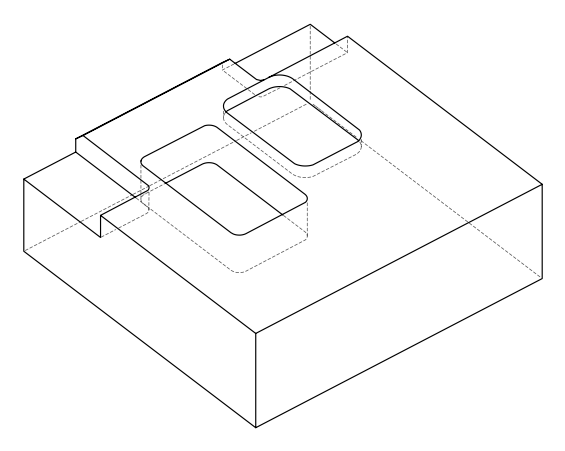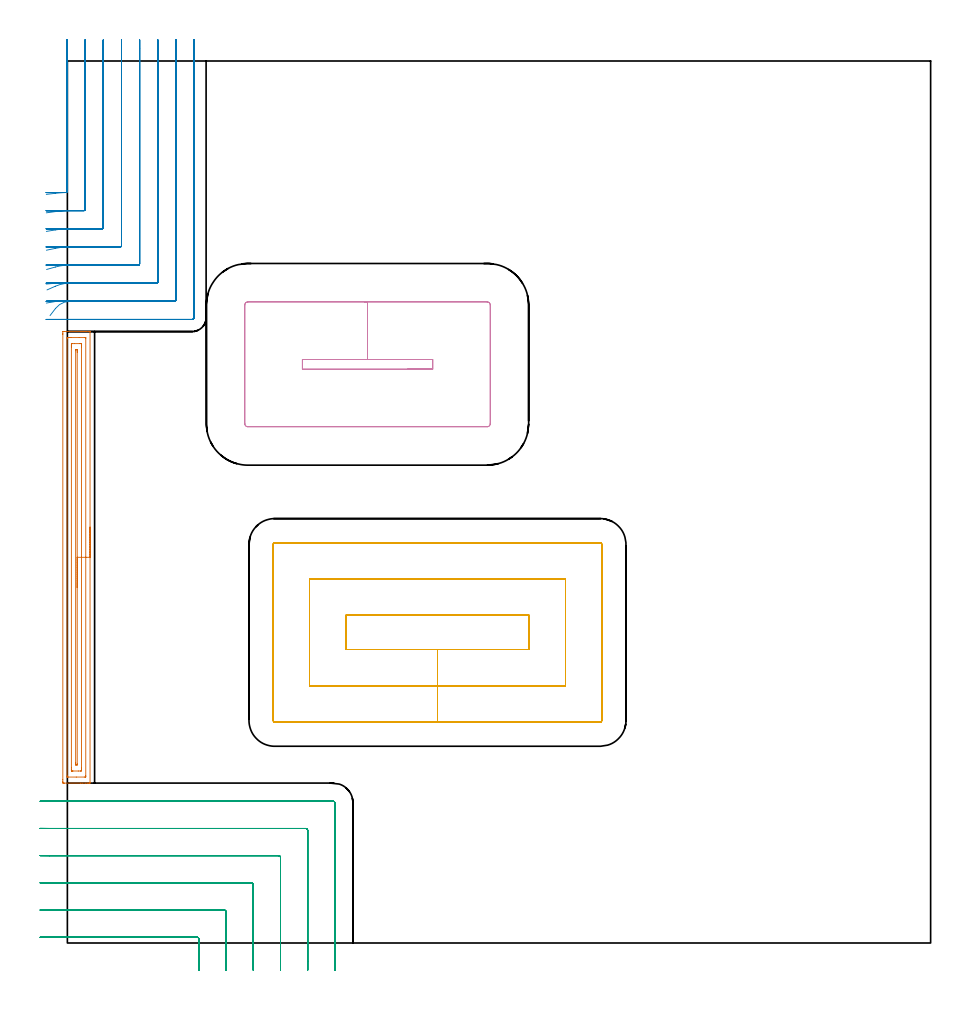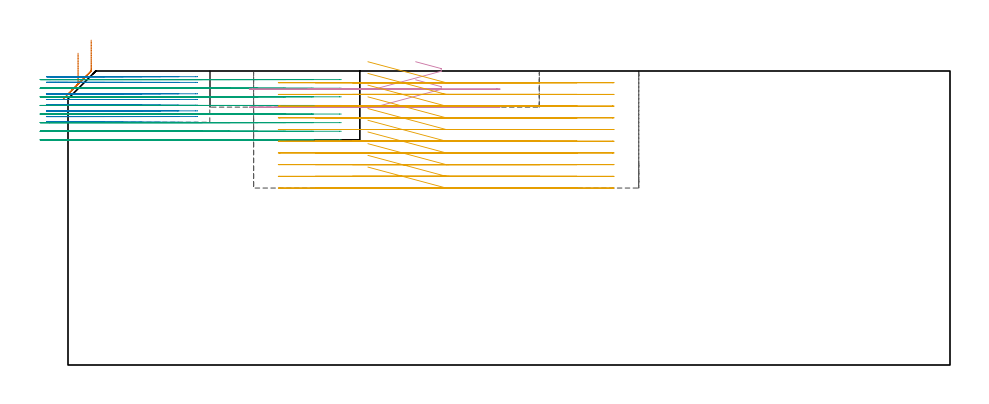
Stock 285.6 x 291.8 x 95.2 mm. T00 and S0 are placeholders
(PLAN: 5 operations, 4 tool changes, 50.2 min)
(1 AREA_MILL | FG_CHAMFER_SURFACE | UGT0205_001 | 4.95 min | 6494 mm3)
(2 MILL_CORNER_NOTCH_RECTANGULAR | CORNER_NOTCH_RECTANGULAR | NXT0201_009 | Follow Part, ap 2, ae 75% | 15.97 min | 67904 mm3)
(3 MILL_CORNER_NOTCH_RECTANGULAR_1 | CORNER_NOTCH_RECTANGULAR_1 | NXT0201_011 | Follow Part, ap 3, ae 75% | 11.57 min | 111056 mm3)
(4 MILL_RECTANGULAR_POCKET | POCKET_RECTANGULAR_STRAIGHT | UGT0201_109 | Follow Part, ap 6.35, ae 75% | 1.7 min | 81322 mm3)
(5 MILL_RECTANGULAR_POCKET_1 | POCKET_RECTANGULAR_STRAIGHT_1 | NXT0201_012 | Follow Part, ap 4, ae 75% | 15.97 min | 353584 mm3)
(TOOL UGT0205_001 | Chamfer Mill 20 x 3 x 45 deg. | D20 FL50 Z2)
(TOOL NXT0201_009 | ENDMILL 8mm [2P460-0800-NA 1630] | D8 FL26 Z6)
(TOOL NXT0201_011 | ENDMILL 12mm [2P460-1200-NA 1630] | D12 FL38 Z6)
(TOOL UGT0201_109 | End Mill 25.4 mm | D25.4 FL25 Z2)
(TOOL NXT0201_012 | ENDMILL 16mm [2P460-1600-NA 1630] | D16 FL38 Z6)
(OP 1 AREA_MILL)
G17 G21 G94 G90
T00 M6
G54
G17 G0 G90 X7.5 Y137.6 S1061 M3
G43 Z105.2 H0
G94 G1 Y137.562 Z104.328 F250.
Y137.448 Z103.463
Y137.259 Z102.612
Y136.997 Z101.78
Y136.663 Z100.974
Y136.26 Z100.2
Y135.792 Z99.464
Y135.26 Z98.772
Y134.671 Z98.129
Y134.028 Z97.539
Y133.336 Z97.008
Y132.6 Z96.54
Y131.826 Z96.137
Y131.02 Z95.803
Y130.188 Z95.541
Y129.336 Z95.352
Y128.472 Z95.238
Y127.6 Z95.2
Y53.062
X7.497 Y52.91 Z95.188
X7.475 Y52.907 Z95.167
X7.127 Y52.9 Z94.826
X6.744 Z94.444
X6.101 Z93.796
X4.893 Z92.59
X4.329 Z92.023
X-0.987 Y52.901 Z86.711
X-1.221 Y52.903 Z86.477
X-1.492 Y52.908 Z86.206
X-1.494 Y52.997 Z86.203
X-1.499 Y53.508 Z86.201
X-1.5 Y54.026 Z86.2
Y201.316
X-1.499 Y201.692 Z86.201
X-1.495 Y202.203 Z86.203
X-1.492 Y202.292 Z86.206
X-0.987 Y202.3 Z86.711
X4.329 Z92.023
X4.893 Z92.59
X5.215 Z92.911
X5.779 Z93.475
X6.101 Z93.796
X7.127 Z94.826
X7.475 Y202.293 Z95.167
X7.497 Y202.29 Z95.188
X7.5 Y202.138 Z95.2
Y127.6
X6.086 Z93.786
Y55.294
X6.084 Y55.074 Z93.784
X6.082 Y54.965 Z93.782
X6.079 Y54.919 Z93.779
X5.996 Y54.91 Z93.696
X5.604 Y54.902 Z93.304
X2.948 Y54.9 Z90.648
X0.29 Z87.99
X0.046 Y54.902 Z87.746
X-0.056 Y54.906 Z87.644
X-0.073 Y54.909 Z87.627
X-0.079 Y54.92 Z87.621
X-0.082 Y54.969 Z87.618
X-0.085 Y55.072 Z87.615
X-0.086 Y55.279 Z87.614
Y199.906
X-0.084 Y200.126 Z87.616
X-0.082 Y200.235 Z87.618
X-0.079 Y200.281 Z87.621
X0.004 Y200.29 Z87.704
X0.396 Y200.298 Z88.096
X0.785 Y200.3 Z88.485
X1.28 Z88.98
X3.938 Z91.638
X5.71 Z93.41
X5.954 Y200.298 Z93.654
X6.056 Y200.294 Z93.756
X6.073 Y200.291 Z93.773
X6.079 Y200.279 Z93.779
X6.082 Y200.231 Z93.782
X6.085 Y200.128 Z93.785
X6.086 Y199.921 Z93.786
Y127.6
X4.672 Z92.372
X4.671 Y57.972 Z92.371
X4.67 Y57.628 Z92.37
X4.666 Y57.079 Z92.366
X4.664 Y56.916 Z92.364
X4.502 Y56.905 Z92.202
X4.329 Y56.902 Z92.029
X3.621 Y56.9 Z91.321
X1.849 Z89.549
X1.671 Y56.901 Z89.371
X1.493 Y56.903 Z89.193
X1.375 Y56.907 Z89.075
X1.337 Y56.91 Z89.037
X1.335 Y56.924 Z89.035
X1.332 Y56.964 Z89.032
X1.33 Y57.079 Z89.03
X1.329 Y57.424 Z89.029
X1.328 Y57.972 Z89.028
X1.329 Y197.228 Z89.029
Y197.572
X1.333 Y198.121 Z89.033
X1.335 Y198.284 Z89.035
X1.498 Y198.295 Z89.198
X1.671 Y198.298 Z89.371
X2.379 Y198.3 Z90.079
X4.151 Z91.851
X4.329 Y198.299 Z92.029
X4.507 Y198.297 Z92.207
X4.625 Y198.293 Z92.325
X4.663 Y198.29 Z92.363
X4.665 Y198.276 Z92.365
X4.668 Y198.236 Z92.368
X4.67 Y198.121 Z92.37
X4.671 Y197.776 Z92.371
X4.672 Y197.228 Z92.372
Y127.6
X3.257 Z90.957
Y59.239
X3.255 Y59.054 Z90.955
X3.252 Y58.966 Z90.952
X3.248 Y58.91 Z90.948
X3.203 Y58.908 Z90.903
X3. Y58.906 Z90.7
X2.796 Y58.908 Z90.496
X2.752 Y58.91 Z90.452
X2.748 Y58.966 Z90.448
X2.746 Y59.052 Z90.446
X2.743 Y59.57 Z90.443
Y59.757
Y195.962
X2.745 Y196.146 Z90.445
X2.748 Y196.234 Z90.448
X2.752 Y196.29 Z90.452
X2.796 Y196.292 Z90.496
X3. Y196.294 Z90.7
X3.203 Y196.292 Z90.903
X3.248 Y196.29 Z90.948
X3.251 Y196.234 Z90.951
X3.254 Y196.148 Z90.954
X3.257 Y195.63 Z90.957
Y195.443
Y127.6
Y126.728 Z90.995
Y125.864 Z91.109
Y125.012 Z91.298
Y124.18 Z91.56
Y123.374 Z91.894
Y122.6 Z92.297
Y121.864 Z92.766
Y121.172 Z93.297
Y120.529 Z93.886
Y119.94 Z94.529
Y119.408 Z95.222
Y118.94 Z95.957
Y118.537 Z96.731
Y118.203 Z97.537
Y117.941 Z98.369
Y117.752 Z99.221
Y117.638 Z100.086
Y117.6 Z100.957
G0 Z105.2
M5
M2
(OP 2 MILL_CORNER_NOTCH_RECTANGULAR)
G17 G21 G94 G90
T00 M6
G54
G17 G0 G90 X-6.98 Y247.672 S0 M3
G43 Z105.2 H1
Z93.355
G94 G1 X-4. Y248.019 F250.
G2 X-0.484 Y248.279 R42. F500.
G3 X-0.1 Y248.675 R0.4
G1 Y295.799
Y298.799 F250.
G0 Z105.2
X-6.973 Y241.567
Z93.355
G1 X-4. Y241.971
G2 X0.854 Y242.3 R36. F500.
G1 X5.503
G3 X5.9 Y242.697 R0.4
G1 Y295.8
Y298.8 F250.
G0 Z105.2
X-6.96 Y235.419
Z93.355
G1 X-4. Y235.905
G2 X0.854 Y236.3 R30. F500.
G1 X11.503
G3 X11.9 Y236.697 R0.4
G1 Y295.8
Y298.8 F250.
G0 Z105.2
X-6.938 Y229.197
Z93.355
G1 X-4. Y229.804
G2 X0.854 Y230.3 R24. F500.
G1 X17.503
G3 X17.9 Y230.697 R0.4
G1 Y295.8
Y298.8 F250.
G0 Z105.2
X-6.889 Y222.824
Z93.355
G1 X-4. Y223.633
G2 X0.854 Y224.3 R18. F500.
G1 X23.503
G3 X23.9 Y224.697 R0.4
G1 Y295.8
Y298.8 F250.
G0 Z105.2
X-6.744 Y216.061
Z93.355
G1 X-4. Y217.274
G2 X0.854 Y218.3 R12. F500.
G1 X29.503
G3 X29.9 Y218.697 R0.4
G1 Y295.8
Y298.8 F250.
G0 Z105.2
X-5.732 Y207.576
Z93.355
G1 X-3.904 Y209.955
G2 X0.854 Y212.3 R6. F500.
G1 X35.503
G3 X35.9 Y212.697 R0.4
G1 Y295.8
Y298.8 F250.
G0 Z105.2
X-2.146 Y206.3
Z93.355
G1 X0.854
X41.3 F500.
G3 X41.9 Y206.9 R0.6
G1 Y295.8
Y298.8 F250.
G0 Z105.2
X-6.999 Y248.216
Z91.511
G1 X-4. Y248.288
G2 X-2.997 Y248.3 R42. F500.
G1 X-0.496
G3 X-0.1 Y248.696 R0.4
G1 Y295.799
Y298.799 F250.
G0 Z105.2
X-6.999 Y242.202
Z91.511
G1 X-4. Y242.286
G2 X-2.997 Y242.3 R36. F500.
G1 X5.503
G3 X5.9 Y242.697 R0.4
G1 Y295.8
Y298.8 F250.
G0 Z105.2
X-6.998 Y236.183
Z91.511
G1 X-4. Y236.283
G2 X-2.997 Y236.3 R30. F500.
G1 X11.503
G3 X11.9 Y236.697 R0.4
G1 Y295.8
Y298.8 F250.
G0 Z105.2
X-6.997 Y230.154
Z91.511
G1 X-4. Y230.279
G2 X-2.997 Y230.3 R24. F500.
G1 X17.503
G3 X17.9 Y230.697 R0.4
G1 Y295.8
Y298.8 F250.
G0 Z105.2
X-6.995 Y224.105
Z91.511
G1 X-4. Y224.272
G2 X-2.997 Y224.3 R18. F500.
G1 X23.503
G3 X23.9 Y224.697 R0.4
G1 Y295.8
Y298.8 F250.
G0 Z105.2
X-6.99 Y218.007
Z91.511
G1 X-4. Y218.258
G2 X-2.997 Y218.3 R12. F500.
G1 X29.503
G3 X29.9 Y218.697 R0.4
G1 Y295.8
Y298.8 F250.
G0 Z105.2
X-6.958 Y211.714
Z91.511
G1 X-4. Y212.216
G2 X-2.997 Y212.3 R6. F500.
G1 X35.503
G3 X35.9 Y212.697 R0.4
G1 Y295.8
Y298.8 F250.
G0 Z105.2
X-5.997 Y206.3
Z91.511
G1 X-2.997
X41.3 F500.
G3 X41.9 Y206.9 R0.6
G1 Y295.8
Y298.8 F250.
G0 Z105.2
X-7. Y248.295
Z89.667
G1 X-4. Y248.3
X-3.93 F500.
X-0.496
G3 X-0.1 Y248.696 R0.4
G1 Y295.799
Y298.799 F250.
G0 Z105.2
X-7. Y242.294
Z89.667
G1 X-4. Y242.3
X-3.93 F500.
X5.504
G3 X5.9 Y242.697 R0.4
G1 Y295.8
Y298.8 F250.
G0 Z105.2
X-7. Y236.293
Z89.667
G1 X-4. Y236.3
X-3.93 F500.
X11.503
G3 X11.9 Y236.697 R0.4
G1 Y295.8
Y298.8 F250.
G0 Z105.2
X-7. Y230.291
Z89.667
G1 X-4. Y230.3
X-3.93 F500.
X17.503
G3 X17.9 Y230.697 R0.4
G1 Y295.8
Y298.8 F250.
G0 Z105.2
X-7. Y224.288
Z89.667
G1 X-4. Y224.3
X-3.93 F500.
X23.503
G3 X23.9 Y224.697 R0.4
G1 Y295.8
Y298.8 F250.
G0 Z105.2
X-7. Y218.282
Z89.667
G1 X-4. Y218.3
X-3.93 F500.
X29.503
G3 X29.9 Y218.697 R0.4
G1 Y295.8
Y298.8 F250.
G0 Z105.2
X-7. Y212.265
Z89.667
G1 X-4. Y212.3
X-3.93 F500.
X35.503
G3 X35.9 Y212.697 R0.4
G1 Y295.8
Y298.8 F250.
G0 Z105.2
X-6.93 Y206.3
Z89.667
G1 X-3.93
X41.3 F500.
G3 X41.9 Y206.9 R0.6
G1 Y295.8
Y298.8 F250.
G0 Z105.2
X-7. Y248.3
Z87.822
G1 X-4.
X-0.496 F500.
G3 X-0.1 Y248.696 R0.4
G1 Y295.799
Y298.799 F250.
G0 Z105.2
X-7. Y242.3
Z87.822
G1 X-4.
X5.503 F500.
G3 X5.9 Y242.697 R0.4
G1 Y295.8
Y298.8 F250.
G0 Z105.2
X-7. Y236.3
Z87.822
G1 X-4.
X11.503 F500.
G3 X11.9 Y236.697 R0.4
G1 Y295.8
Y298.8 F250.
G0 Z105.2
X-7. Y230.3
Z87.822
G1 X-4.
X17.503 F500.
G3 X17.9 Y230.697 R0.4
G1 Y295.8
Y298.8 F250.
G0 Z105.2
X-7. Y224.3
Z87.822
G1 X-4.
X23.503 F500.
G3 X23.9 Y224.697 R0.4
G1 Y295.8
Y298.8 F250.
G0 Z105.2
X-7. Y218.3
Z87.822
G1 X-4.
X29.503 F500.
G3 X29.9 Y218.697 R0.4
G1 Y295.8
Y298.8 F250.
G0 Z105.2
X-7. Y212.3
Z87.822
G1 X-4.
X35.503 F500.
G3 X35.9 Y212.697 R0.4
G1 Y295.8
Y298.8 F250.
G0 Z105.2
X-7. Y206.3
Z87.822
G1 X-4.
X41.3 F500.
G3 X41.9 Y206.9 R0.6
G1 Y295.8
Y298.8 F250.
G0 Z105.2
X-7. Y248.3
Z85.978
G1 X-4.
X-0.496 F500.
G3 X-0.1 Y248.696 R0.4
G1 Y295.799
Y298.799 F250.
G0 Z105.2
X-7. Y242.3
Z85.978
G1 X-4.
X5.503 F500.
G3 X5.9 Y242.697 R0.4
G1 Y295.8
Y298.8 F250.
G0 Z105.2
X-7. Y236.3
Z85.978
G1 X-4.
X11.503 F500.
G3 X11.9 Y236.697 R0.4
G1 Y295.8
Y298.8 F250.
G0 Z105.2
X-7. Y230.3
Z85.978
G1 X-4.
X17.503 F500.
G3 X17.9 Y230.697 R0.4
G1 Y295.8
Y298.8 F250.
G0 Z105.2
X-7. Y224.3
Z85.978
G1 X-4.
X23.503 F500.
G3 X23.9 Y224.697 R0.4
G1 Y295.8
Y298.8 F250.
G0 Z105.2
X-7. Y218.3
Z85.978
G1 X-4.
X29.503 F500.
G3 X29.9 Y218.697 R0.4
G1 Y295.8
Y298.8 F250.
G0 Z105.2
X-7. Y212.3
Z85.978
G1 X-4.
X35.503 F500.
G3 X35.9 Y212.697 R0.4
G1 Y295.8
Y298.8 F250.
G0 Z105.2
X-7. Y206.3
Z85.978
G1 X-4.
X41.3 F500.
G3 X41.9 Y206.9 R0.6
G1 Y295.8
Y298.8 F250.
G0 Z105.2
X-7. Y248.3
Z84.133
G1 X-4.
X-0.496 F500.
G3 X-0.1 Y248.696 R0.4
G1 Y295.799
Y298.799 F250.
G0 Z105.2
X-7. Y242.3
Z84.133
G1 X-4.
X5.503 F500.
G3 X5.9 Y242.697 R0.4
G1 Y295.8
Y298.8 F250.
G0 Z105.2
X-7. Y236.3
Z84.133
G1 X-4.
X11.503 F500.
G3 X11.9 Y236.697 R0.4
G1 Y295.8
Y298.8 F250.
G0 Z105.2
X-7. Y230.3
Z84.133
G1 X-4.
X17.503 F500.
G3 X17.9 Y230.697 R0.4
G1 Y295.8
Y298.8 F250.
G0 Z105.2
X-7. Y224.3
Z84.133
G1 X-4.
X23.503 F500.
G3 X23.9 Y224.697 R0.4
G1 Y295.8
Y298.8 F250.
G0 Z105.2
X-7. Y218.3
Z84.133
G1 X-4.
X29.503 F500.
G3 X29.9 Y218.697 R0.4
G1 Y295.8
Y298.8 F250.
G0 Z105.2
X-7. Y212.3
Z84.133
G1 X-4.
X35.503 F500.
G3 X35.9 Y212.697 R0.4
G1 Y295.8
Y298.8 F250.
G0 Z105.2
X-7. Y206.3
Z84.133
G1 X-4.
X41.3 F500.
G3 X41.9 Y206.9 R0.6
G1 Y295.8
Y298.8 F250.
G0 Z105.2
X-7. Y248.3
Z82.289
G1 X-4.
X-0.496 F500.
G3 X-0.1 Y248.696 R0.4
G1 Y295.799
Y298.799 F250.
G0 Z105.2
X-7. Y242.3
Z82.289
G1 X-4.
X5.503 F500.
G3 X5.9 Y242.697 R0.4
G1 Y295.8
Y298.8 F250.
G0 Z105.2
X-7. Y236.3
Z82.289
G1 X-4.
X11.503 F500.
G3 X11.9 Y236.697 R0.4
G1 Y295.8
Y298.8 F250.
G0 Z105.2
X-7. Y230.3
Z82.289
G1 X-4.
X17.503 F500.
G3 X17.9 Y230.697 R0.4
G1 Y295.8
Y298.8 F250.
G0 Z105.2
X-7. Y224.3
Z82.289
G1 X-4.
X23.503 F500.
G3 X23.9 Y224.697 R0.4
G1 Y295.8
Y298.8 F250.
G0 Z105.2
X-7. Y218.3
Z82.289
G1 X-4.
X29.503 F500.
G3 X29.9 Y218.697 R0.4
G1 Y295.8
Y298.8 F250.
G0 Z105.2
X-7. Y212.3
Z82.289
G1 X-4.
X35.503 F500.
G3 X35.9 Y212.697 R0.4
G1 Y295.8
Y298.8 F250.
G0 Z105.2
X-7. Y206.3
Z82.289
G1 X-4.
X41.3 F500.
G3 X41.9 Y206.9 R0.6
G1 Y295.8
Y298.8 F250.
G0 Z105.2
X-7. Y248.3
Z80.444
G1 X-4.
X-0.496 F500.
G3 X-0.1 Y248.696 R0.4
G1 Y295.799
Y298.799 F250.
G0 Z105.2
X-7. Y242.3
Z80.444
G1 X-4.
X5.503 F500.
G3 X5.9 Y242.697 R0.4
G1 Y295.8
Y298.8 F250.
G0 Z105.2
X-7. Y236.3
Z80.444
G1 X-4.
X11.503 F500.
G3 X11.9 Y236.697 R0.4
G1 Y295.8
Y298.8 F250.
G0 Z105.2
X-7. Y230.3
Z80.444
G1 X-4.
X17.503 F500.
G3 X17.9 Y230.697 R0.4
G1 Y295.8
Y298.8 F250.
G0 Z105.2
X-7. Y224.3
Z80.444
G1 X-4.
X23.503 F500.
G3 X23.9 Y224.697 R0.4
G1 Y295.8
Y298.8 F250.
G0 Z105.2
X-7. Y218.3
Z80.444
G1 X-4.
X29.503 F500.
G3 X29.9 Y218.697 R0.4
G1 Y295.8
Y298.8 F250.
G0 Z105.2
X-7. Y212.3
Z80.444
G1 X-4.
X35.503 F500.
G3 X35.9 Y212.697 R0.4
G1 Y295.8
Y298.8 F250.
G0 Z105.2
X-7. Y206.3
Z80.444
G1 X-4.
X41.3 F500.
G3 X41.9 Y206.9 R0.6
G1 Y295.8
Y298.8 F250.
G0 Z105.2
X-7. Y248.3
Z78.6
G1 X-4.
X-0.496 F500.
G3 X-0.1 Y248.696 R0.4
G1 Y295.799
Y298.799 F250.
G0 Z105.2
X-7. Y242.3
Z78.6
G1 X-4.
X5.503 F500.
G3 X5.9 Y242.697 R0.4
G1 Y295.8
Y298.8 F250.
G0 Z105.2
X-7. Y236.3
Z78.6
G1 X-4.
X11.503 F500.
G3 X11.9 Y236.697 R0.4
G1 Y295.8
Y298.8 F250.
G0 Z105.2
X-7. Y230.3
Z78.6
G1 X-4.
X17.503 F500.
G3 X17.9 Y230.697 R0.4
G1 Y295.8
Y298.8 F250.
G0 Z105.2
X-7. Y224.3
Z78.6
G1 X-4.
X23.503 F500.
G3 X23.9 Y224.697 R0.4
G1 Y295.8
Y298.8 F250.
G0 Z105.2
X-7. Y218.3
Z78.6
G1 X-4.
X29.503 F500.
G3 X29.9 Y218.697 R0.4
G1 Y295.8
Y298.8 F250.
G0 Z105.2
X-7. Y212.3
Z78.6
G1 X-4.
X35.503 F500.
G3 X35.9 Y212.697 R0.4
G1 Y295.8
Y298.8 F250.
G0 Z105.2
X-7. Y206.3
Z78.6
G1 X-4.
X41.3 F500.
G3 X41.9 Y206.9 R0.6
G1 Y295.8
Y298.8 F250.
G0 Z105.2
M5
M2
(OP 3 MILL_CORNER_NOTCH_RECTANGULAR_1)
G17 G21 G94 G90
T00 M6
G54
G17 G0 G90 X43.5 Y-9. S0 M3
G43 Z105.2 H1
Z92.412
G94 G1 Y-6. F250.
Y1.304 F500.
G3 X42.904 Y1.9 R0.6
G1 X-5.794
X-6.
X-9. Y1.914 F250.
G0 Z105.2
X52.5 Y-9.
Z92.412
G1 Y-6.
Y10.304 F500.
G3 X51.904 Y10.9 R0.6
G1 X-5.794
X-6. Y10.901
X-9. Y10.918 F250.
G0 Z105.2
X61.5 Y-9.
Z92.412
G1 Y-6.
Y19.304 F500.
G3 X60.904 Y19.9 R0.6
G1 X-5.794
X-6. Y19.901
X-9. Y19.924 F250.
G0 Z105.2
X70.5 Y-9.
Z92.412
G1 Y-6.
Y28.304 F500.
G3 X69.904 Y28.9 R0.6
G1 X-5.794
G2 X-6. Y28.901 R18.
G1 X-9. Y28.935 F250.
G0 Z105.2
X79.5 Y-9.
Z92.412
G1 Y-6.
Y37.303 F500.
G3 X78.903 Y37.9 R0.6
G1 X-5.794
G2 X-6. Y37.902 R9.
G1 X-8.999 Y37.971 F250.
G0 Z105.2
X88.5 Y-9.
Z92.412
G1 Y-6.
Y46.303 F500.
G3 X87.903 Y46.9 R0.6
G1 X-5.794
X-8.794 F250.
G0 Z105.2
X43.5 Y-9.
Z89.625
G1 Y-6.
Y1.304 F500.
G3 X42.904 Y1.9 R0.6
G1 X-6.
X-9. F250.
G0 Z105.2
X52.5 Y-9.
Z89.625
G1 Y-6.
Y10.304 F500.
G3 X51.904 Y10.9 R0.6
G1 X-6.
X-9. F250.
G0 Z105.2
X61.5 Y-9.
Z89.625
G1 Y-6.
Y19.304 F500.
G3 X60.904 Y19.9 R0.6
G1 X-6.
X-9. F250.
G0 Z105.2
X70.5 Y-9.
Z89.625
G1 Y-6.
Y28.304 F500.
G3 X69.904 Y28.9 R0.6
G1 X-6.
X-9. F250.
G0 Z105.2
X79.5 Y-9.
Z89.625
G1 Y-6.
Y37.303 F500.
G3 X78.903 Y37.9 R0.6
G1 X-6.
X-9. F250.
G0 Z105.2
X88.5 Y-9.
Z89.625
G1 Y-6.
Y46.303 F500.
G3 X87.903 Y46.9 R0.6
G1 X-6.
X-9. F250.
G0 Z105.2
X43.5 Y-9.
Z86.837
G1 Y-6.
Y1.304 F500.
G3 X42.904 Y1.9 R0.6
G1 X-6.
X-9. F250.
G0 Z105.2
X52.5 Y-9.
Z86.837
G1 Y-6.
Y10.304 F500.
G3 X51.904 Y10.9 R0.6
G1 X-6.
X-9. F250.
G0 Z105.2
X61.5 Y-9.
Z86.837
G1 Y-6.
Y19.304 F500.
G3 X60.904 Y19.9 R0.6
G1 X-6.
X-9. F250.
G0 Z105.2
X70.5 Y-9.
Z86.837
G1 Y-6.
Y28.304 F500.
G3 X69.904 Y28.9 R0.6
G1 X-6.
X-9. F250.
G0 Z105.2
X79.5 Y-9.
Z86.837
G1 Y-6.
Y37.303 F500.
G3 X78.903 Y37.9 R0.6
G1 X-6.
X-9. F250.
G0 Z105.2
X88.5 Y-9.
Z86.837
G1 Y-6.
Y46.303 F500.
G3 X87.903 Y46.9 R0.6
G1 X-6.
X-9. F250.
G0 Z105.2
X43.5 Y-9.
Z84.05
G1 Y-6.
Y1.304 F500.
G3 X42.904 Y1.9 R0.6
G1 X-6.
X-9. F250.
G0 Z105.2
X52.5 Y-9.
Z84.05
G1 Y-6.
Y10.304 F500.
G3 X51.904 Y10.9 R0.6
G1 X-6.
X-9. F250.
G0 Z105.2
X61.5 Y-9.
Z84.05
G1 Y-6.
Y19.304 F500.
G3 X60.904 Y19.9 R0.6
G1 X-6.
X-9. F250.
G0 Z105.2
X70.5 Y-9.
Z84.05
G1 Y-6.
Y28.304 F500.
G3 X69.904 Y28.9 R0.6
G1 X-6.
X-9. F250.
G0 Z105.2
X79.5 Y-9.
Z84.05
G1 Y-6.
Y37.303 F500.
G3 X78.903 Y37.9 R0.6
G1 X-6.
X-9. F250.
G0 Z105.2
X88.5 Y-9.
Z84.05
G1 Y-6.
Y46.303 F500.
G3 X87.903 Y46.9 R0.6
G1 X-6.
X-9. F250.
G0 Z105.2
X43.5 Y-9.
Z81.262
G1 Y-6.
Y1.304 F500.
G3 X42.904 Y1.9 R0.6
G1 X-6.
X-9. F250.
G0 Z105.2
X52.5 Y-9.
Z81.262
G1 Y-6.
Y10.304 F500.
G3 X51.904 Y10.9 R0.6
G1 X-6.
X-9. F250.
G0 Z105.2
X61.5 Y-9.
Z81.262
G1 Y-6.
Y19.304 F500.
G3 X60.904 Y19.9 R0.6
G1 X-6.
X-9. F250.
G0 Z105.2
X70.5 Y-9.
Z81.262
G1 Y-6.
Y28.304 F500.
G3 X69.904 Y28.9 R0.6
G1 X-6.
X-9. F250.
G0 Z105.2
X79.5 Y-9.
Z81.262
G1 Y-6.
Y37.303 F500.
G3 X78.903 Y37.9 R0.6
G1 X-6.
X-9. F250.
G0 Z105.2
X88.5 Y-9.
Z81.262
G1 Y-6.
Y46.303 F500.
G3 X87.903 Y46.9 R0.6
G1 X-6.
X-9. F250.
G0 Z105.2
X43.5 Y-9.
Z78.475
G1 Y-6.
Y1.304 F500.
G3 X42.904 Y1.9 R0.6
G1 X-6.
X-9. F250.
G0 Z105.2
X52.5 Y-9.
Z78.475
G1 Y-6.
Y10.304 F500.
G3 X51.904 Y10.9 R0.6
G1 X-6.
X-9. F250.
G0 Z105.2
X61.5 Y-9.
Z78.475
G1 Y-6.
Y19.304 F500.
G3 X60.904 Y19.9 R0.6
G1 X-6.
X-9. F250.
G0 Z105.2
X70.5 Y-9.
Z78.475
G1 Y-6.
Y28.304 F500.
G3 X69.904 Y28.9 R0.6
G1 X-6.
X-9. F250.
G0 Z105.2
X79.5 Y-9.
Z78.475
G1 Y-6.
Y37.303 F500.
G3 X78.903 Y37.9 R0.6
G1 X-6.
X-9. F250.
G0 Z105.2
X88.5 Y-9.
Z78.475
G1 Y-6.
Y46.303 F500.
G3 X87.903 Y46.9 R0.6
G1 X-6.
X-9. F250.
G0 Z105.2
X43.5 Y-9.
Z75.687
G1 Y-6.
Y1.304 F500.
G3 X42.904 Y1.9 R0.6
G1 X-6.
X-9. F250.
G0 Z105.2
X52.5 Y-9.
Z75.687
G1 Y-6.
Y10.304 F500.
G3 X51.904 Y10.9 R0.6
G1 X-6.
X-9. F250.
G0 Z105.2
X61.5 Y-9.
Z75.687
G1 Y-6.
Y19.304 F500.
G3 X60.904 Y19.9 R0.6
G1 X-6.
X-9. F250.
G0 Z105.2
X70.5 Y-9.
Z75.687
G1 Y-6.
Y28.304 F500.
G3 X69.904 Y28.9 R0.6
G1 X-6.
X-9. F250.
G0 Z105.2
X79.5 Y-9.
Z75.687
G1 Y-6.
Y37.303 F500.
G3 X78.903 Y37.9 R0.6
G1 X-6.
X-9. F250.
G0 Z105.2
X88.5 Y-9.
Z75.687
G1 Y-6.
Y46.303 F500.
G3 X87.903 Y46.9 R0.6
G1 X-6.
X-9. F250.
G0 Z105.2
X43.5 Y-9.
Z72.9
G1 Y-6.
Y1.304 F500.
G3 X42.904 Y1.9 R0.6
G1 X-6.
X-9. F250.
G0 Z105.2
X52.5 Y-9.
Z72.9
G1 Y-6.
Y10.304 F500.
G3 X51.904 Y10.9 R0.6
G1 X-6.
X-9. F250.
G0 Z105.2
X61.5 Y-9.
Z72.9
G1 Y-6.
Y19.304 F500.
G3 X60.904 Y19.9 R0.6
G1 X-6.
X-9. F250.
G0 Z105.2
X70.5 Y-9.
Z72.9
G1 Y-6.
Y28.304 F500.
G3 X69.904 Y28.9 R0.6
G1 X-6.
X-9. F250.
G0 Z105.2
X79.5 Y-9.
Z72.9
G1 Y-6.
Y37.303 F500.
G3 X78.903 Y37.9 R0.6
G1 X-6.
X-9. F250.
G0 Z105.2
X88.5 Y-9.
Z72.9
G1 Y-6.
Y46.303 F500.
G3 X87.903 Y46.9 R0.6
G1 X-6.
X-9. F250.
G0 Z105.2
M5
M2
(OP 4 MILL_RECTANGULAR_POCKET)
G17 G21 G94 G90
T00 M6
G54
G17 G0 G90 X112.572 Y189.85 S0 M3
G43 Z105.2 H0
Z98.2
G94 G1 X120.85 Z95.982 F250.
Y193.05 Z95.124
X99.3 Z89.35
X77.75 F500.
Y189.85
X120.85
Y193.05
X99.3
Y212.1
X59.7
G3 X58.7 Y211.1 R1.
G1 Y171.8
G3 X59.7 Y170.8 R1.
G1 X138.9
G3 X139.9 Y171.8 R1.
G1 Y211.1
G3 X138.9 Y212.1 R1.
G1 X99.3
X98.3
G0 X112.572 Y189.85 Z92.35
G1 X120.85 Z90.132 F250.
Y193.05 Z89.274
X99.3 Z83.5
X77.75 F500.
Y189.85
X120.85
Y193.05
X99.3
Y212.1
X59.7
G3 X58.7 Y211.1 R1.
G1 Y171.8
G3 X59.7 Y170.8 R1.
G1 X138.9
G3 X139.9 Y171.8 R1.
G1 Y211.1
G3 X138.9 Y212.1 R1.
G1 X99.3
X98.3
G0 Z105.2
M5
M2
(OP 5 MILL_RECTANGULAR_POCKET_1)
G17 G21 G94 G90
T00 M6
G54
G17 G0 G90 X97.109 Y97.1 S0 M3
G43 Z105.2 H1
Z98.2
G94 G1 X122.45 Z91.41 F250.
X152.8 F500.
Y108.4
X92.1
Y97.1
X122.45
Y85.1
X164.8
Y120.4
X80.1
Y85.1
X122.45
Y73.1
X176.3
G3 X176.8 Y73.6 R0.5
G1 Y131.9
G3 X176.3 Y132.4 R0.5
G1 X68.6
G3 X68.1 Y131.9 R0.5
G1 Y73.6
G3 X68.6 Y73.1 R0.5
G1 X122.45
X123.45
G0 X97.109 Y97.1 Z94.41
G1 X122.45 Z87.62 F250.
X152.8 F500.
Y108.4
X92.1
Y97.1
X122.45
Y85.1
X164.8
Y120.4
X80.1
Y85.1
X122.45
Y73.1
X176.3
G3 X176.8 Y73.6 R0.5
G1 Y131.9
G3 X176.3 Y132.4 R0.5
G1 X68.6
G3 X68.1 Y131.9 R0.5
G1 Y73.6
G3 X68.6 Y73.1 R0.5
G1 X122.45
X123.45
G0 X97.109 Y97.1 Z90.62
G1 X122.45 Z83.83 F250.
X152.8 F500.
Y108.4
X92.1
Y97.1
X122.45
Y85.1
X164.8
Y120.4
X80.1
Y85.1
X122.45
Y73.1
X176.3
G3 X176.8 Y73.6 R0.5
G1 Y131.9
G3 X176.3 Y132.4 R0.5
G1 X68.6
G3 X68.1 Y131.9 R0.5
G1 Y73.6
G3 X68.6 Y73.1 R0.5
G1 X122.45
X123.45
G0 X97.109 Y97.1 Z86.83
G1 X122.45 Z80.04 F250.
X152.8 F500.
Y108.4
X92.1
Y97.1
X122.45
Y85.1
X164.8
Y120.4
X80.1
Y85.1
X122.45
Y73.1
X176.3
G3 X176.8 Y73.6 R0.5
G1 Y131.9
G3 X176.3 Y132.4 R0.5
G1 X68.6
G3 X68.1 Y131.9 R0.5
G1 Y73.6
G3 X68.6 Y73.1 R0.5
G1 X122.45
X123.45
G0 X97.109 Y97.1 Z83.04
G1 X122.45 Z76.25 F250.
X152.8 F500.
Y108.4
X92.1
Y97.1
X122.45
Y85.1
X164.8
Y120.4
X80.1
Y85.1
X122.45
Y73.1
X176.3
G3 X176.8 Y73.6 R0.5
G1 Y131.9
G3 X176.3 Y132.4 R0.5
G1 X68.6
G3 X68.1 Y131.9 R0.5
G1 Y73.6
G3 X68.6 Y73.1 R0.5
G1 X122.45
X123.45
G0 X97.109 Y97.1 Z79.25
G1 X122.45 Z72.46 F250.
X152.8 F500.
Y108.4
X92.1
Y97.1
X122.45
Y85.1
X164.8
Y120.4
X80.1
Y85.1
X122.45
Y73.1
X176.3
G3 X176.8 Y73.6 R0.5
G1 Y131.9
G3 X176.3 Y132.4 R0.5
G1 X68.6
G3 X68.1 Y131.9 R0.5
G1 Y73.6
G3 X68.6 Y73.1 R0.5
G1 X122.45
X123.45
G0 X97.109 Y97.1 Z75.46
G1 X122.45 Z68.67 F250.
X152.8 F500.
Y108.4
X92.1
Y97.1
X122.45
Y85.1
X164.8
Y120.4
X80.1
Y85.1
X122.45
Y73.1
X176.3
G3 X176.8 Y73.6 R0.5
G1 Y131.9
G3 X176.3 Y132.4 R0.5
G1 X68.6
G3 X68.1 Y131.9 R0.5
G1 Y73.6
G3 X68.6 Y73.1 R0.5
G1 X122.45
X123.45
G0 X97.109 Y97.1 Z71.67
G1 X122.45 Z64.88 F250.
X152.8 F500.
Y108.4
X92.1
Y97.1
X122.45
Y85.1
X164.8
Y120.4
X80.1
Y85.1
X122.45
Y73.1
X176.3
G3 X176.8 Y73.6 R0.5
G1 Y131.9
G3 X176.3 Y132.4 R0.5
G1 X68.6
G3 X68.1 Y131.9 R0.5
G1 Y73.6
G3 X68.6 Y73.1 R0.5
G1 X122.45
X123.45
G0 X97.109 Y97.1 Z67.88
G1 X122.45 Z61.09 F250.
X152.8 F500.
Y108.4
X92.1
Y97.1
X122.45
Y85.1
X164.8
Y120.4
X80.1
Y85.1
X122.45
Y73.1
X176.3
G3 X176.8 Y73.6 R0.5
G1 Y131.9
G3 X176.3 Y132.4 R0.5
G1 X68.6
G3 X68.1 Y131.9 R0.5
G1 Y73.6
G3 X68.6 Y73.1 R0.5
G1 X122.45
X123.45
G0 X97.109 Y97.1 Z64.09
G1 X122.45 Z57.3 F250.
X152.8 F500.
Y108.4
X92.1
Y97.1
X122.45
Y85.1
X164.8
Y120.4
X80.1
Y85.1
X122.45
Y73.1
X176.3
G3 X176.8 Y73.6 R0.5
G1 Y131.9
G3 X176.3 Y132.4 R0.5
G1 X68.6
G3 X68.1 Y131.9 R0.5
G1 Y73.6
G3 X68.6 Y73.1 R0.5
G1 X122.45
X123.45
G0 Z105.2
M5
M2
